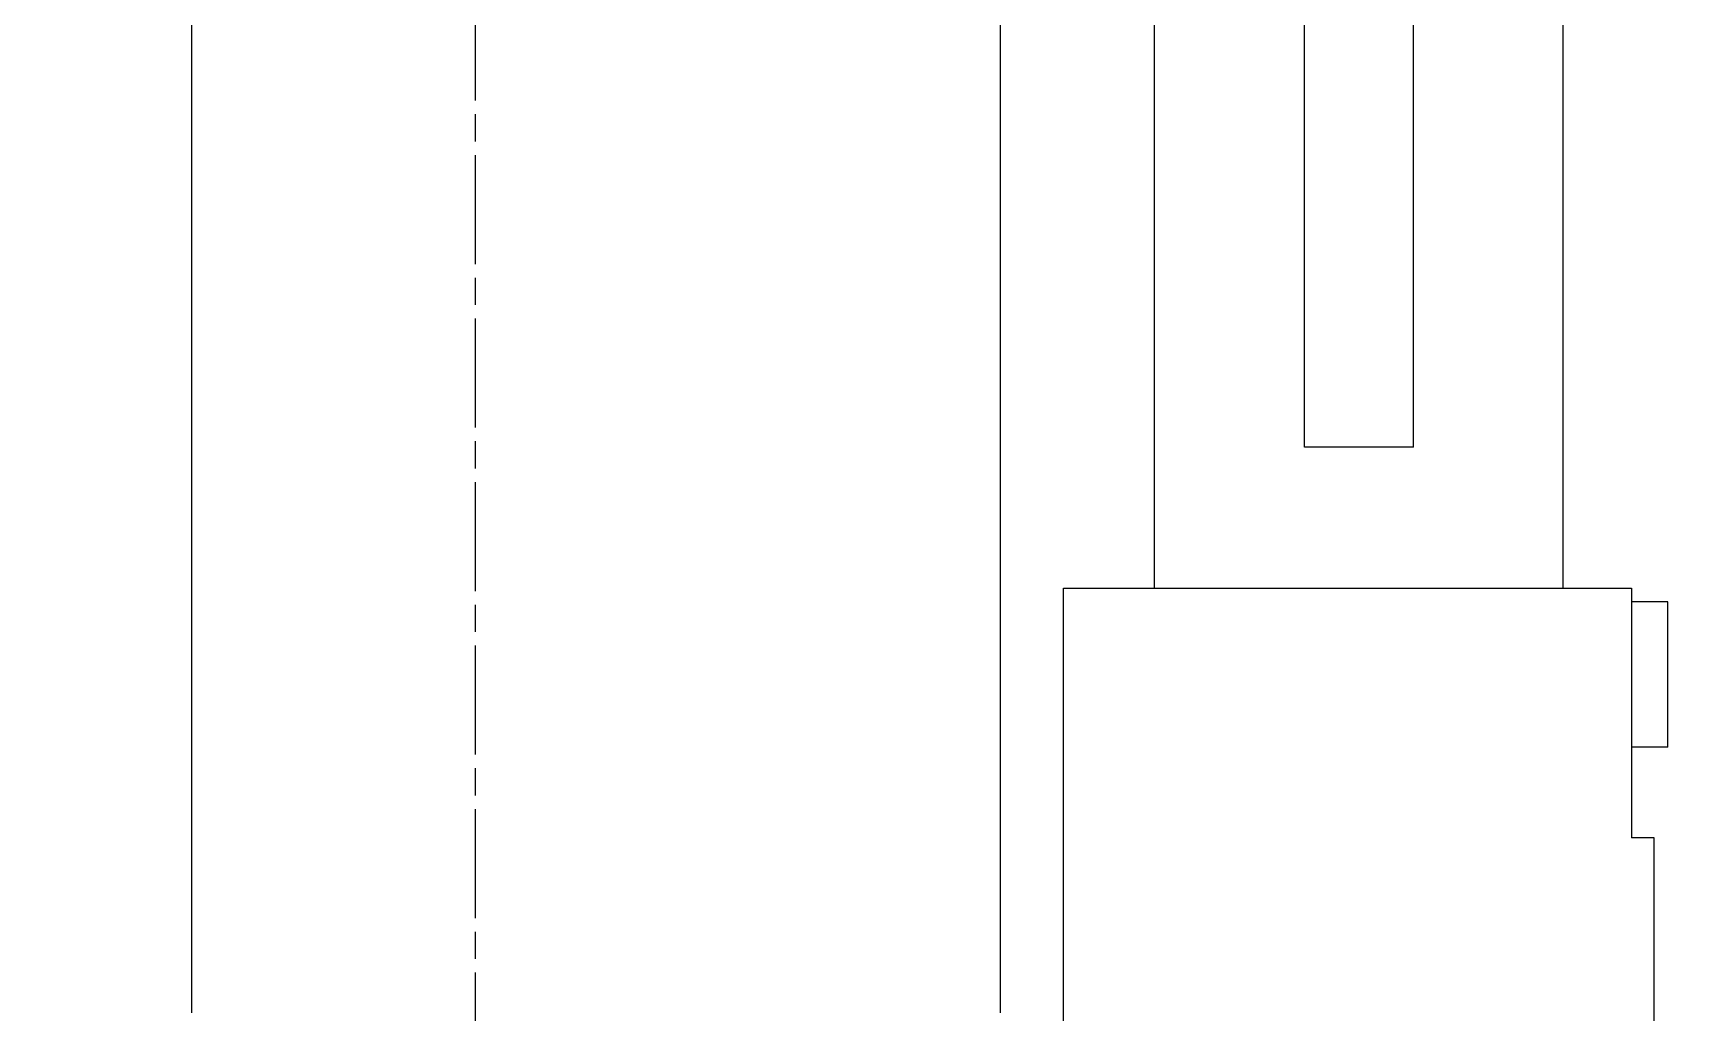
# Model space of a CAD drawing. Header units: millimetres. Extents: x -383313 to -161684, y -117025 to 99224.
# Drawn here: x -343340.9 to -343157.8, y -8425.8 to -8318 of the extents above; entities that cross this region are included whole.
import ezdxf

# ---------------------------------------------------------------- set-up
doc = ezdxf.new("R2010")
doc.units = ezdxf.units.MM
doc.header["$MEASUREMENT"] = 0
doc.linetypes.add('AM_ISO08W050', pattern=[18, 12, -1.5, 3, -1.5])
doc.linetypes.add('DASHED', pattern=[0.75, 0.5, -0.25])
doc.layers.add('AM_7', color=4, linetype='AM_ISO08W050', lineweight=25)
doc.layers.add('PV-55E8', color=7, linetype='Continuous')
doc.layers.add('Робот', color=30, linetype='Continuous')

# ---------------------------------------------------------------- blocks, each defined once
blk = doc.blocks.new('*U123')
at = {"layer": 'PV-55E8', "color": 3}
for p, q in [((-1373, 468.62), (-1373, 413.62)), ((-1308, 468.62), (-1308, 441.12)), ((-1469, -460.38), (-1469, 460.38)), ((-1380, -460.38), (-1380, 460.38)), ((-1310.5, 413.62), (-1310.5, 441.12)), ((-1308, 441.12), (-1310.5, 441.12)), ((-1306.5, 431.12), (-1310.5, 431.12)), ((-1306.5, 431.12), (-1306.5, 415.12)), ((-1306.5, 415.12), (-1310.5, 415.12)), ((-1373, 413.62), (-1310.5, 413.62)), ((-1363, 413.62), (-1363, -463.38)), ((-1318, 413.62), (-1318, -463.38)), ((-1346.5, 398.12), (-1346.5, -401.88)), ((-1334.5, 398.12), (-1346.5, 398.12)), ((-1334.5, 398.12), (-1334.5, -401.88))]:
    blk.add_line(p, q, dxfattribs=at)
blk = doc.blocks.new('Робот ABB IRB660_3.15 (сверху)')
at = {"layer": 'Робот'}
blk.add_circle((0, 0), 3150, dxfattribs=at)
blk = doc.blocks.new('A$Cd2819ec4')
at = {"layer": 'AM_7'}
blk.add_line((707, 0), (-708.67, 0), dxfattribs=at)

msp = doc.modelspace()

# ---------------------------------------------------------------- block references
at = {"linetype": 'DASHED', "xscale": -1, "rotation": 90}
msp.add_blockref('A$Cd2819ec4', (-343292.23629, -7978.42257), dxfattribs=at)
at = {"xscale": -1, "rotation": 180}
msp.add_blockref('*U123', (-341854.51332, -7965.47031), dxfattribs=at)
at = {"layer": 'Робот', "rotation": 180}
msp.add_blockref('Робот ABB IRB660_3.15 (сверху)', (-344500.63713, -5731.42318), dxfattribs=at)

doc.saveas('drawing.dxf')
